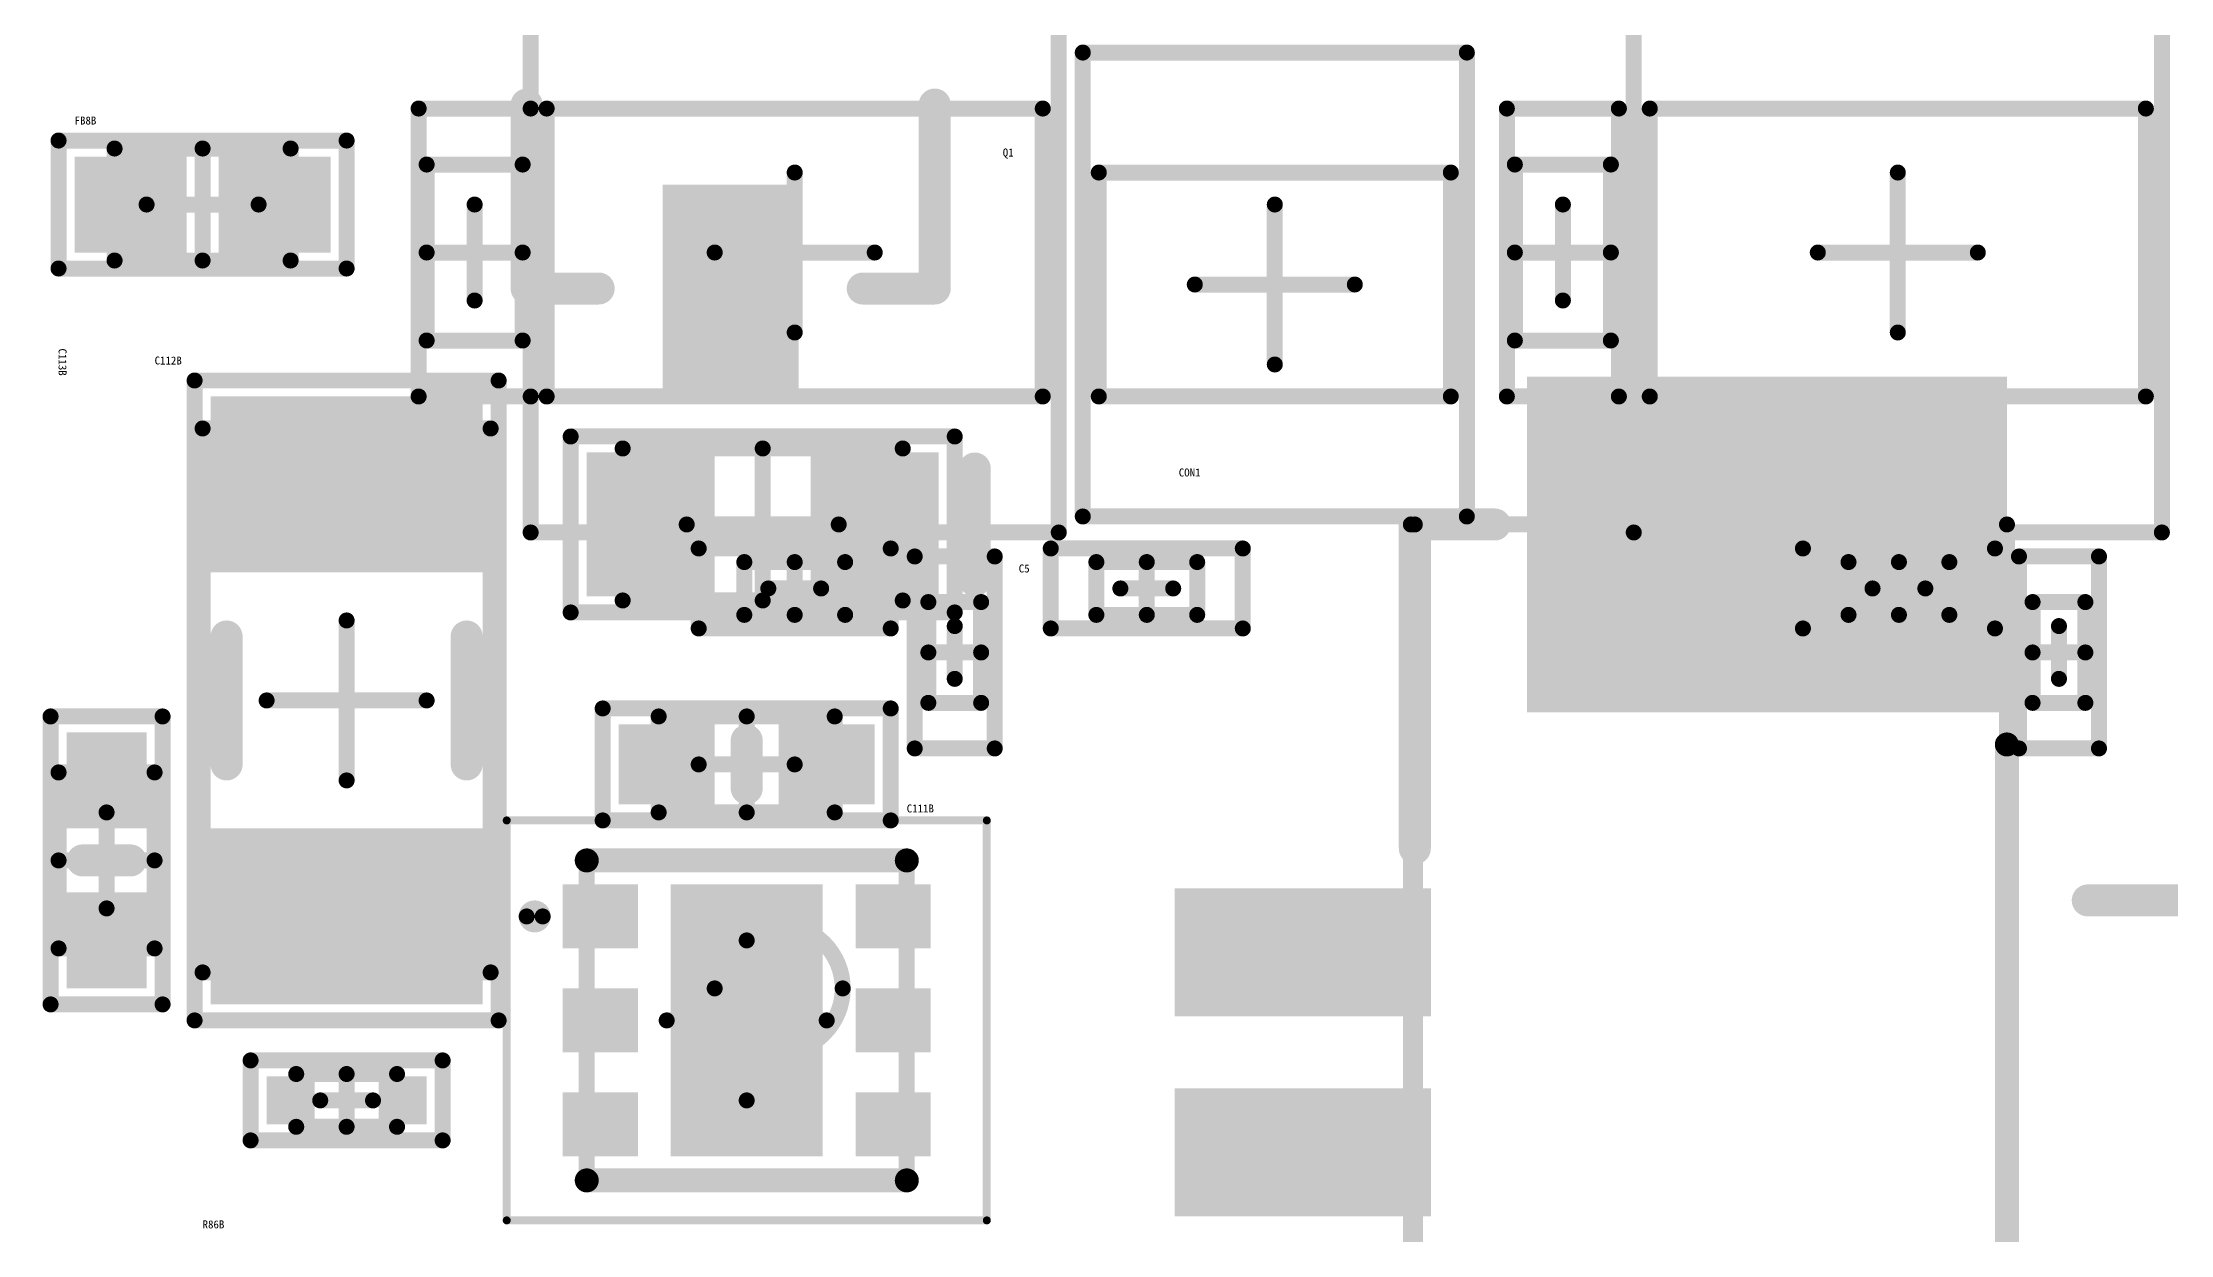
# Model space of a CAD drawing. Header units: millimetres. Extents: x 4 to 123, y 21 to 97.
# Drawn here: x 42 to 55.3, y 54.06 to 61.51 of the extents above; entities that cross this region are included whole.
import ezdxf

# ---------------------------------------------------------------- set-up
doc = ezdxf.new("R2010")
doc.units = ezdxf.units.MM
for name, color, linetype in [('Mechanical13', 56, 'Continuous'), ('Mechanical15', 56, 'Continuous'), ('TopLayer', 1, 'Continuous'), ('TopOverlay', 2, 'Continuous'), ('TopPaste', 8, 'Continuous')]:
    doc.layers.add(name, color=color, linetype=linetype)

msp = doc.modelspace()

# ---------------------------------------------------------------- linework, layer by layer
at = {"layer": 'Mechanical13', "const_width": 0.1}
for points in [[(45.15, 59.3), (45.15, 61.1)], [(45.15, 61.1), (48.25, 61.1)], [(48.25, 59.3), (48.25, 61.1)], [(52.043, 59.3), (52.043, 61.1)], [(52.043, 61.1), (55.143, 61.1)], [(55.143, 59.3), (55.143, 61.1)], [(42.45, 60.85), (43.55, 60.85)], [(42.45, 60.15), (42.45, 60.85)], [(43.55, 60.15), (43.55, 60.85)], [(44.4, 59.65), (44.4, 60.75)], [(44.4, 60.75), (45, 60.75)], [(45, 59.65), (45, 60.75)], [(51.2, 59.65), (51.2, 60.75)], [(51.2, 60.75), (51.8, 60.75)], [(51.8, 59.65), (51.8, 60.75)], [(48.6, 59.3), (48.6, 60.7)], [(48.6, 60.7), (50.8, 60.7)], [(50.8, 59.3), (50.8, 60.7)], [(42.45, 60.15), (43.55, 60.15)], [(44.4, 59.65), (45, 59.65)], [(51.2, 59.65), (51.8, 59.65)], [(45.15, 59.3), (48.25, 59.3)], [(48.6, 59.3), (50.8, 59.3)], [(52.043, 59.3), (55.143, 59.3)], [(43, 59.1), (44.8, 59.1)], [(43, 55.7), (43, 59.1)], [(44.8, 55.7), (44.8, 59.1)], [(45.625, 58.975), (47.375, 58.975)], [(45.625, 58.025), (45.625, 58.975)], [(47.375, 58.025), (47.375, 58.975)], [(50.575, 58.5), (54.275, 58.5)], [(50.575, 51.9), (50.575, 58.5)], [(54.275, 51.25), (54.275, 58.5)], [(46.385, 57.935), (46.385, 58.265)], [(46.385, 58.265), (47.015, 58.265)], [(47.015, 57.935), (47.015, 58.265)], [(48.585, 57.935), (48.585, 58.265)], [(48.585, 58.265), (49.215, 58.265)], [(49.215, 57.935), (49.215, 58.265)], [(53.285, 57.935), (53.285, 58.265)], [(53.285, 58.265), (53.915, 58.265)], [(53.915, 57.935), (53.915, 58.265)], [(45.625, 58.025), (47.375, 58.025)], [(46.385, 57.935), (47.015, 57.935)], [(47.535, 58.015), (47.865, 58.015)], [(47.535, 57.385), (47.535, 58.015)], [(47.865, 57.385), (47.865, 58.015)], [(48.585, 57.935), (49.215, 57.935)], [(53.285, 57.935), (53.915, 57.935)], [(54.435, 58.015), (54.765, 58.015)], [(54.435, 57.385), (54.435, 58.015)], [(54.765, 57.385), (54.765, 58.015)], [(45.85, 57.3), (46.95, 57.3)], [(45.85, 56.7), (45.85, 57.3)], [(46.95, 56.7), (46.95, 57.3)], [(47.535, 57.385), (47.865, 57.385)], [(54.435, 57.385), (54.765, 57.385)], [(42.1, 55.85), (42.1, 56.95)], [(42.1, 56.95), (42.7, 56.95)], [(42.7, 55.85), (42.7, 56.95)], [(45.85, 56.7), (46.95, 56.7)], [(45.4, 56.4), (47.4, 56.4)], [(45.4, 54.4), (45.4, 56.4)], [(47.4, 54.4), (47.4, 56.4)], [(42.1, 55.85), (42.7, 55.85)], [(43, 55.7), (44.8, 55.7)], [(43.585, 54.735), (43.585, 55.065)], [(43.585, 55.065), (44.215, 55.065)], [(44.215, 54.735), (44.215, 55.065)], [(43.585, 54.735), (44.215, 54.735)], [(45.4, 54.4), (47.4, 54.4)]]:
    msp.add_lwpolyline(points, dxfattribs=at)
at = {"layer": 'Mechanical13'}
for points, const_width in [([(45.125, 61.1, 1), (45.175, 61.1, 1)], 0.05), ([(45.125, 61.1, 1), (45.175, 61.1, 1)], 0.05), ([(48.225, 61.1, 1), (48.275, 61.1, 1)], 0.05), ([(48.225, 61.1, 1), (48.275, 61.1, 1)], 0.05), ([(52.018, 61.1, 1), (52.068, 61.1, 1)], 0.05), ([(52.018, 61.1, 1), (52.068, 61.1, 1)], 0.05), ([(55.118, 61.1, 1), (55.168, 61.1, 1)], 0.05), ([(55.118, 61.1, 1), (55.168, 61.1, 1)], 0.05), ([(42.425, 60.85, 1), (42.475, 60.85, 1)], 0.05), ([(42.425, 60.85, 1), (42.475, 60.85, 1)], 0.05), ([(43.525, 60.85, 1), (43.575, 60.85, 1)], 0.05), ([(43.525, 60.85, 1), (43.575, 60.85, 1)], 0.05), ([(44.375, 60.75, 1), (44.425, 60.75, 1)], 0.05), ([(44.375, 60.75, 1), (44.425, 60.75, 1)], 0.05), ([(44.975, 60.75, 1), (45.025, 60.75, 1)], 0.05), ([(44.975, 60.75, 1), (45.025, 60.75, 1)], 0.05), ([(51.175, 60.75, 1), (51.225, 60.75, 1)], 0.05), ([(51.175, 60.75, 1), (51.225, 60.75, 1)], 0.05), ([(51.775, 60.75, 1), (51.825, 60.75, 1)], 0.05), ([(51.775, 60.75, 1), (51.825, 60.75, 1)], 0.05), ([(48.575, 60.7, 1), (48.625, 60.7, 1)], 0.05), ([(48.575, 60.7, 1), (48.625, 60.7, 1)], 0.05), ([(50.775, 60.7, 1), (50.825, 60.7, 1)], 0.05), ([(50.775, 60.7, 1), (50.825, 60.7, 1)], 0.05), ([(42.425, 60.15, 1), (42.475, 60.15, 1)], 0.05), ([(42.425, 60.15, 1), (42.475, 60.15, 1)], 0.05), ([(43.525, 60.15, 1), (43.575, 60.15, 1)], 0.05), ([(43.525, 60.15, 1), (43.575, 60.15, 1)], 0.05), ([(44.375, 59.65, 1), (44.425, 59.65, 1)], 0.05), ([(44.375, 59.65, 1), (44.425, 59.65, 1)], 0.05), ([(44.975, 59.65, 1), (45.025, 59.65, 1)], 0.05), ([(44.975, 59.65, 1), (45.025, 59.65, 1)], 0.05), ([(51.175, 59.65, 1), (51.225, 59.65, 1)], 0.05), ([(51.175, 59.65, 1), (51.225, 59.65, 1)], 0.05), ([(51.775, 59.65, 1), (51.825, 59.65, 1)], 0.05), ([(51.775, 59.65, 1), (51.825, 59.65, 1)], 0.05), ([(45.125, 59.3, 1), (45.175, 59.3, 1)], 0.05), ([(45.125, 59.3, 1), (45.175, 59.3, 1)], 0.05), ([(48.225, 59.3, 1), (48.275, 59.3, 1)], 0.05), ([(48.225, 59.3, 1), (48.275, 59.3, 1)], 0.05), ([(48.575, 59.3, 1), (48.625, 59.3, 1)], 0.05), ([(48.575, 59.3, 1), (48.625, 59.3, 1)], 0.05), ([(50.775, 59.3, 1), (50.825, 59.3, 1)], 0.05), ([(50.775, 59.3, 1), (50.825, 59.3, 1)], 0.05), ([(52.018, 59.3, 1), (52.068, 59.3, 1)], 0.05), ([(52.018, 59.3, 1), (52.068, 59.3, 1)], 0.05), ([(55.118, 59.3, 1), (55.168, 59.3, 1)], 0.05), ([(55.118, 59.3, 1), (55.168, 59.3, 1)], 0.05), ([(42.975, 59.1, 1), (43.025, 59.1, 1)], 0.05), ([(42.975, 59.1, 1), (43.025, 59.1, 1)], 0.05), ([(44.775, 59.1, 1), (44.825, 59.1, 1)], 0.05), ([(44.775, 59.1, 1), (44.825, 59.1, 1)], 0.05), ([(45.6, 58.975, 1), (45.65, 58.975, 1)], 0.05), ([(45.6, 58.975, 1), (45.65, 58.975, 1)], 0.05), ([(47.35, 58.975, 1), (47.4, 58.975, 1)], 0.05), ([(47.35, 58.975, 1), (47.4, 58.975, 1)], 0.05), ([(50.55, 58.5, 1), (50.6, 58.5, 1)], 0.05), ([(50.55, 58.5, 1), (50.6, 58.5, 1)], 0.05), ([(54.25, 58.5, 1), (54.3, 58.5, 1)], 0.05), ([(54.25, 58.5, 1), (54.3, 58.5, 1)], 0.05), ([(46.36, 58.265, 1), (46.41, 58.265, 1)], 0.05), ([(46.36, 58.265, 1), (46.41, 58.265, 1)], 0.05), ([(46.99, 58.265, 1), (47.04, 58.265, 1)], 0.05), ([(46.99, 58.265, 1), (47.04, 58.265, 1)], 0.05), ([(48.56, 58.265, 1), (48.61, 58.265, 1)], 0.05), ([(48.56, 58.265, 1), (48.61, 58.265, 1)], 0.05), ([(49.19, 58.265, 1), (49.24, 58.265, 1)], 0.05), ([(49.19, 58.265, 1), (49.24, 58.265, 1)], 0.05), ([(53.26, 58.265, 1), (53.31, 58.265, 1)], 0.05), ([(53.26, 58.265, 1), (53.31, 58.265, 1)], 0.05), ([(53.89, 58.265, 1), (53.94, 58.265, 1)], 0.05), ([(53.89, 58.265, 1), (53.94, 58.265, 1)], 0.05), ([(45.6, 58.025, 1), (45.65, 58.025, 1)], 0.05), ([(45.6, 58.025, 1), (45.65, 58.025, 1)], 0.05), ([(46.36, 57.935, 1), (46.41, 57.935, 1)], 0.05), ([(46.36, 57.935, 1), (46.41, 57.935, 1)], 0.05), ([(46.99, 57.935, 1), (47.04, 57.935, 1)], 0.05), ([(46.99, 57.935, 1), (47.04, 57.935, 1)], 0.05), ([(47.35, 58.025, 1), (47.4, 58.025, 1)], 0.05), ([(47.35, 58.025, 1), (47.4, 58.025, 1)], 0.05), ([(47.51, 58.015, 1), (47.56, 58.015, 1)], 0.05), ([(47.51, 58.015, 1), (47.56, 58.015, 1)], 0.05), ([(47.84, 58.015, 1), (47.89, 58.015, 1)], 0.05), ([(47.84, 58.015, 1), (47.89, 58.015, 1)], 0.05), ([(48.56, 57.935, 1), (48.61, 57.935, 1)], 0.05), ([(48.56, 57.935, 1), (48.61, 57.935, 1)], 0.05), ([(49.19, 57.935, 1), (49.24, 57.935, 1)], 0.05), ([(49.19, 57.935, 1), (49.24, 57.935, 1)], 0.05), ([(53.26, 57.935, 1), (53.31, 57.935, 1)], 0.05), ([(53.26, 57.935, 1), (53.31, 57.935, 1)], 0.05), ([(53.89, 57.935, 1), (53.94, 57.935, 1)], 0.05), ([(53.89, 57.935, 1), (53.94, 57.935, 1)], 0.05), ([(54.41, 58.015, 1), (54.46, 58.015, 1)], 0.05), ([(54.41, 58.015, 1), (54.46, 58.015, 1)], 0.05), ([(54.74, 58.015, 1), (54.79, 58.015, 1)], 0.05), ([(54.74, 58.015, 1), (54.79, 58.015, 1)], 0.05), ([(45.825, 57.3, 1), (45.875, 57.3, 1)], 0.05), ([(45.825, 57.3, 1), (45.875, 57.3, 1)], 0.05), ([(46.925, 57.3, 1), (46.975, 57.3, 1)], 0.05), ([(46.925, 57.3, 1), (46.975, 57.3, 1)], 0.05), ([(47.51, 57.385, 1), (47.56, 57.385, 1)], 0.05), ([(47.51, 57.385, 1), (47.56, 57.385, 1)], 0.05), ([(47.84, 57.385, 1), (47.89, 57.385, 1)], 0.05), ([(47.84, 57.385, 1), (47.89, 57.385, 1)], 0.05), ([(54.41, 57.385, 1), (54.46, 57.385, 1)], 0.05), ([(54.41, 57.385, 1), (54.46, 57.385, 1)], 0.05), ([(54.74, 57.385, 1), (54.79, 57.385, 1)], 0.05), ([(54.74, 57.385, 1), (54.79, 57.385, 1)], 0.05), ([(42.075, 56.95, 1), (42.125, 56.95, 1)], 0.05), ([(42.075, 56.95, 1), (42.125, 56.95, 1)], 0.05), ([(42.675, 56.95, 1), (42.725, 56.95, 1)], 0.05), ([(42.675, 56.95, 1), (42.725, 56.95, 1)], 0.05), ([(45.825, 56.7, 1), (45.875, 56.7, 1)], 0.05), ([(45.825, 56.7, 1), (45.875, 56.7, 1)], 0.05), ([(46.925, 56.7, 1), (46.975, 56.7, 1)], 0.05), ([(46.925, 56.7, 1), (46.975, 56.7, 1)], 0.05), ([(45.375, 56.4, 1), (45.425, 56.4, 1)], 0.05), ([(45.375, 56.4, 1), (45.425, 56.4, 1)], 0.05), ([(47.375, 56.4, 1), (47.425, 56.4, 1)], 0.05), ([(47.375, 56.4, 1), (47.425, 56.4, 1)], 0.05), ([(47, 55.6, 1), (46.2, 55.6, 1)], 0.1), ([(42.075, 55.85, 1), (42.125, 55.85, 1)], 0.05), ([(42.075, 55.85, 1), (42.125, 55.85, 1)], 0.05), ([(42.675, 55.85, 1), (42.725, 55.85, 1)], 0.05), ([(42.675, 55.85, 1), (42.725, 55.85, 1)], 0.05), ([(42.975, 55.7, 1), (43.025, 55.7, 1)], 0.05), ([(42.975, 55.7, 1), (43.025, 55.7, 1)], 0.05), ([(44.775, 55.7, 1), (44.825, 55.7, 1)], 0.05), ([(44.775, 55.7, 1), (44.825, 55.7, 1)], 0.05), ([(46.175, 55.6, 1), (46.225, 55.6, 1)], 0.05), ([(46.975, 55.6, 1), (47.025, 55.6, 1)], 0.05), ([(43.56, 55.065, 1), (43.61, 55.065, 1)], 0.05), ([(43.56, 55.065, 1), (43.61, 55.065, 1)], 0.05), ([(44.19, 55.065, 1), (44.24, 55.065, 1)], 0.05), ([(44.19, 55.065, 1), (44.24, 55.065, 1)], 0.05), ([(43.56, 54.735, 1), (43.61, 54.735, 1)], 0.05), ([(43.56, 54.735, 1), (43.61, 54.735, 1)], 0.05), ([(44.19, 54.735, 1), (44.24, 54.735, 1)], 0.05), ([(44.19, 54.735, 1), (44.24, 54.735, 1)], 0.05), ([(45.375, 54.4, 1), (45.425, 54.4, 1)], 0.05), ([(45.375, 54.4, 1), (45.425, 54.4, 1)], 0.05), ([(47.375, 54.4, 1), (47.425, 54.4, 1)], 0.05), ([(47.375, 54.4, 1), (47.425, 54.4, 1)], 0.05)]:
    msp.add_lwpolyline(points, format="xyb", close=True, dxfattribs=dict(at, const_width=const_width))
at = {"layer": 'Mechanical15'}
for points, const_width in [([(45.05, 58.45), (45.05, 61.95)], 0.1), ([(48.35, 58.45), (48.35, 61.95)], 0.1), ([(51.943, 58.45), (51.943, 61.95)], 0.1), ([(55.243, 58.45), (55.243, 61.95)], 0.1), ([(48.5, 58.55), (48.5, 61.45)], 0.1), ([(48.5, 61.45), (50.9, 61.45)], 0.1), ([(50.9, 58.55), (50.9, 61.45)], 0.1), ([(44.35, 59.3), (44.35, 61.1)], 0.1), ([(44.35, 61.1), (45.05, 61.1)], 0.1), ([(45.05, 59.3), (45.05, 61.1)], 0.1), ([(51.15, 59.3), (51.15, 61.1)], 0.1), ([(51.15, 61.1), (51.85, 61.1)], 0.1), ([(51.85, 59.3), (51.85, 61.1)], 0.1), ([(42.1, 60.9), (43.9, 60.9)], 0.1), ([(42.1, 60.1), (42.1, 60.9)], 0.1), ([(43, 60.15), (43, 60.85)], 0.1), ([(43.9, 60.1), (43.9, 60.9)], 0.1), ([(46.7, 59.7), (46.7, 60.7)], 0.1), ([(53.593, 59.7), (53.593, 60.7)], 0.1), ([(42.65, 60.5), (43.35, 60.5)], 0.1), ([(44.7, 59.9), (44.7, 60.5)], 0.1), ([(49.7, 59.5), (49.7, 60.5)], 0.1), ([(51.5, 59.9), (51.5, 60.5)], 0.1), ([(44.4, 60.2), (45, 60.2)], 0.1), ([(46.2, 60.2), (47.2, 60.2)], 0.1), ([(51.2, 60.2), (51.8, 60.2)], 0.1), ([(53.093, 60.2), (54.093, 60.2)], 0.1), ([(42.1, 60.1), (43.9, 60.1)], 0.1), ([(49.2, 60), (50.2, 60)], 0.1), ([(42.95, 59.4), (44.85, 59.4)], 0.1), ([(42.95, 55.4), (42.95, 59.4)], 0.1), ([(44.85, 55.4), (44.85, 59.4)], 0.1), ([(44.35, 59.3), (45.05, 59.3)], 0.1), ([(51.15, 59.3), (51.85, 59.3)], 0.1), ([(45.3, 59.05), (47.7, 59.05)], 0.1), ([(45.3, 57.95), (45.3, 59.05)], 0.1), ([(47.7, 57.95), (47.7, 59.05)], 0.1), ([(46.5, 58.025), (46.5, 58.975)], 0.1), ([(46.025, 58.5), (46.975, 58.5)], 0.1), ([(48.5, 58.55), (50.9, 58.55)], 0.1), ([(50.55, 58.5), (54.275, 58.5)], 0.1), ([(50.55, 51.9), (50.55, 58.5)], 0.1), ([(54.275, 51.25), (54.275, 58.5)], 0.1), ([(45.05, 58.45), (48.35, 58.45)], 0.1), ([(46.1, 57.85), (46.1, 58.35)], 0.1), ([(46.1, 58.35), (47.3, 58.35)], 0.1), ([(47.3, 57.85), (47.3, 58.35)], 0.1), ([(48.3, 57.85), (48.3, 58.35)], 0.1), ([(48.3, 58.35), (49.5, 58.35)], 0.1), ([(49.5, 57.85), (49.5, 58.35)], 0.1), ([(51.943, 58.45), (55.243, 58.45)], 0.1), ([(53, 57.85), (53, 58.35)], 0.1), ([(53, 58.35), (54.2, 58.35)], 0.1), ([(54.2, 57.85), (54.2, 58.35)], 0.1), ([(46.7, 57.935), (46.7, 58.265)], 0.1), ([(47.45, 58.3), (47.95, 58.3)], 0.1), ([(47.45, 57.1), (47.45, 58.3)], 0.1), ([(47.95, 57.1), (47.95, 58.3)], 0.1), ([(48.9, 57.935), (48.9, 58.265)], 0.1), ([(53.6, 57.935), (53.6, 58.265)], 0.1), ([(54.35, 58.3), (54.85, 58.3)], 0.1), ([(54.35, 57.1), (54.35, 58.3)], 0.1), ([(54.85, 57.1), (54.85, 58.3)], 0.1), ([(46.535, 58.1), (46.865, 58.1)], 0.1), ([(48.735, 58.1), (49.065, 58.1)], 0.1), ([(53.435, 58.1), (53.765, 58.1)], 0.1), ([(45.3, 57.95), (47.7, 57.95)], 0.1), ([(43.9, 56.9), (43.9, 57.9)], 0.1), ([(46.1, 57.85), (47.3, 57.85)], 0.1), ([(47.7, 57.535), (47.7, 57.865)], 0.1), ([(48.3, 57.85), (49.5, 57.85)], 0.1), ([(53, 57.85), (54.2, 57.85)], 0.1), ([(54.6, 57.535), (54.6, 57.865)], 0.1), ([(47.535, 57.7), (47.865, 57.7)], 0.1), ([(54.435, 57.7), (54.765, 57.7)], 0.1), ([(43.4, 57.4), (44.4, 57.4)], 0.1), ([(42.05, 55.5), (42.05, 57.3)], 0.1), ([(42.05, 57.3), (42.75, 57.3)], 0.1), ([(42.75, 55.5), (42.75, 57.3)], 0.1), ([(45.5, 57.35), (47.3, 57.35)], 0.1), ([(45.5, 56.65), (45.5, 57.35)], 0.1), ([(46.4, 56.7), (46.4, 57.3)], 0.1), ([(47.3, 56.65), (47.3, 57.35)], 0.1), ([(46.1, 57), (46.7, 57)], 0.1), ([(47.45, 57.1), (47.95, 57.1)], 0.1), ([(54.35, 57.1), (54.85, 57.1)], 0.1), ([(42.4, 56.1), (42.4, 56.7)], 0.1), ([(44.9, 56.65), (47.9, 56.65)], 0.05), ([(44.9, 54.15), (44.9, 56.65)], 0.05), ([(45.5, 56.65), (47.3, 56.65)], 0.1), ([(47.9, 54.15), (47.9, 56.65)], 0.05), ([(42.1, 56.4), (42.7, 56.4)], 0.1), ([(54.78, 56.15), (69.78, 56.15)], 0.2), ([(46.4, 54.9), (46.4, 55.9)], 0.1), ([(42.05, 55.5), (42.75, 55.5)], 0.1), ([(42.95, 55.4), (44.85, 55.4)], 0.1), ([(45.9, 55.4), (46.9, 55.4)], 0.1), ([(43.3, 54.65), (43.3, 55.15)], 0.1), ([(43.3, 55.15), (44.5, 55.15)], 0.1), ([(44.5, 54.65), (44.5, 55.15)], 0.1), ([(43.9, 54.735), (43.9, 55.065)], 0.1), ([(43.735, 54.9), (44.065, 54.9)], 0.1), ([(43.3, 54.65), (44.5, 54.65)], 0.1), ([(44.9, 54.15), (47.9, 54.15)], 0.05)]:
    msp.add_lwpolyline(points, dxfattribs=dict(at, const_width=const_width))
for points, const_width in [([(48.475, 61.45, 1), (48.525, 61.45, 1)], 0.05), ([(48.475, 61.45, 1), (48.525, 61.45, 1)], 0.05), ([(50.875, 61.45, 1), (50.925, 61.45, 1)], 0.05), ([(50.875, 61.45, 1), (50.925, 61.45, 1)], 0.05), ([(44.325, 61.1, 1), (44.375, 61.1, 1)], 0.05), ([(44.325, 61.1, 1), (44.375, 61.1, 1)], 0.05), ([(45.025, 61.1, 1), (45.075, 61.1, 1)], 0.05), ([(45.025, 61.1, 1), (45.075, 61.1, 1)], 0.05), ([(51.125, 61.1, 1), (51.175, 61.1, 1)], 0.05), ([(51.125, 61.1, 1), (51.175, 61.1, 1)], 0.05), ([(51.825, 61.1, 1), (51.875, 61.1, 1)], 0.05), ([(51.825, 61.1, 1), (51.875, 61.1, 1)], 0.05), ([(42.075, 60.9, 1), (42.125, 60.9, 1)], 0.05), ([(42.075, 60.9, 1), (42.125, 60.9, 1)], 0.05), ([(42.975, 60.85, 1), (43.025, 60.85, 1)], 0.05), ([(43.875, 60.9, 1), (43.925, 60.9, 1)], 0.05), ([(43.875, 60.9, 1), (43.925, 60.9, 1)], 0.05), ([(46.675, 60.7, 1), (46.725, 60.7, 1)], 0.05), ([(53.568, 60.7, 1), (53.618, 60.7, 1)], 0.05), ([(42.625, 60.5, 1), (42.675, 60.5, 1)], 0.05), ([(43.325, 60.5, 1), (43.375, 60.5, 1)], 0.05), ([(44.675, 60.5, 1), (44.725, 60.5, 1)], 0.05), ([(49.675, 60.5, 1), (49.725, 60.5, 1)], 0.05), ([(51.475, 60.5, 1), (51.525, 60.5, 1)], 0.05), ([(44.375, 60.2, 1), (44.425, 60.2, 1)], 0.05), ([(44.975, 60.2, 1), (45.025, 60.2, 1)], 0.05), ([(46.175, 60.2, 1), (46.225, 60.2, 1)], 0.05), ([(47.175, 60.2, 1), (47.225, 60.2, 1)], 0.05), ([(51.175, 60.2, 1), (51.225, 60.2, 1)], 0.05), ([(51.775, 60.2, 1), (51.825, 60.2, 1)], 0.05), ([(53.068, 60.2, 1), (53.118, 60.2, 1)], 0.05), ([(54.068, 60.2, 1), (54.118, 60.2, 1)], 0.05), ([(42.075, 60.1, 1), (42.125, 60.1, 1)], 0.05), ([(42.075, 60.1, 1), (42.125, 60.1, 1)], 0.05), ([(42.975, 60.15, 1), (43.025, 60.15, 1)], 0.05), ([(43.875, 60.1, 1), (43.925, 60.1, 1)], 0.05), ([(43.875, 60.1, 1), (43.925, 60.1, 1)], 0.05), ([(49.175, 60, 1), (49.225, 60, 1)], 0.05), ([(50.175, 60, 1), (50.225, 60, 1)], 0.05), ([(44.675, 59.9, 1), (44.725, 59.9, 1)], 0.05), ([(51.475, 59.9, 1), (51.525, 59.9, 1)], 0.05), ([(46.675, 59.7, 1), (46.725, 59.7, 1)], 0.05), ([(53.568, 59.7, 1), (53.618, 59.7, 1)], 0.05), ([(42.925, 59.4, 1), (42.975, 59.4, 1)], 0.05), ([(42.925, 59.4, 1), (42.975, 59.4, 1)], 0.05), ([(44.825, 59.4, 1), (44.875, 59.4, 1)], 0.05), ([(44.825, 59.4, 1), (44.875, 59.4, 1)], 0.05), ([(49.675, 59.5, 1), (49.725, 59.5, 1)], 0.05), ([(44.325, 59.3, 1), (44.375, 59.3, 1)], 0.05), ([(44.325, 59.3, 1), (44.375, 59.3, 1)], 0.05), ([(45.025, 59.3, 1), (45.075, 59.3, 1)], 0.05), ([(45.025, 59.3, 1), (45.075, 59.3, 1)], 0.05), ([(51.125, 59.3, 1), (51.175, 59.3, 1)], 0.05), ([(51.125, 59.3, 1), (51.175, 59.3, 1)], 0.05), ([(51.825, 59.3, 1), (51.875, 59.3, 1)], 0.05), ([(51.825, 59.3, 1), (51.875, 59.3, 1)], 0.05), ([(45.275, 59.05, 1), (45.325, 59.05, 1)], 0.05), ([(45.275, 59.05, 1), (45.325, 59.05, 1)], 0.05), ([(47.675, 59.05, 1), (47.725, 59.05, 1)], 0.05), ([(47.675, 59.05, 1), (47.725, 59.05, 1)], 0.05), ([(46.475, 58.975, 1), (46.525, 58.975, 1)], 0.05), ([(46, 58.5, 1), (46.05, 58.5, 1)], 0.05), ([(46.95, 58.5, 1), (47, 58.5, 1)], 0.05), ([(48.475, 58.55, 1), (48.525, 58.55, 1)], 0.05), ([(48.475, 58.55, 1), (48.525, 58.55, 1)], 0.05), ([(50.525, 58.5, 1), (50.575, 58.5, 1)], 0.05), ([(50.525, 58.5, 1), (50.575, 58.5, 1)], 0.05), ([(50.875, 58.55, 1), (50.925, 58.55, 1)], 0.05), ([(50.875, 58.55, 1), (50.925, 58.55, 1)], 0.05), ([(54.25, 58.5, 1), (54.3, 58.5, 1)], 0.05), ([(54.25, 58.5, 1), (54.3, 58.5, 1)], 0.05), ([(45.025, 58.45, 1), (45.075, 58.45, 1)], 0.05), ([(45.025, 58.45, 1), (45.075, 58.45, 1)], 0.05), ([(46.075, 58.35, 1), (46.125, 58.35, 1)], 0.05), ([(46.075, 58.35, 1), (46.125, 58.35, 1)], 0.05), ([(47.275, 58.35, 1), (47.325, 58.35, 1)], 0.05), ([(47.275, 58.35, 1), (47.325, 58.35, 1)], 0.05), ([(48.275, 58.35, 1), (48.325, 58.35, 1)], 0.05), ([(48.275, 58.35, 1), (48.325, 58.35, 1)], 0.05), ([(48.325, 58.45, 1), (48.375, 58.45, 1)], 0.05), ([(48.325, 58.45, 1), (48.375, 58.45, 1)], 0.05), ([(49.475, 58.35, 1), (49.525, 58.35, 1)], 0.05), ([(49.475, 58.35, 1), (49.525, 58.35, 1)], 0.05), ([(51.918, 58.45, 1), (51.968, 58.45, 1)], 0.05), ([(51.918, 58.45, 1), (51.968, 58.45, 1)], 0.05), ([(52.975, 58.35, 1), (53.025, 58.35, 1)], 0.05), ([(52.975, 58.35, 1), (53.025, 58.35, 1)], 0.05), ([(54.175, 58.35, 1), (54.225, 58.35, 1)], 0.05), ([(54.175, 58.35, 1), (54.225, 58.35, 1)], 0.05), ([(55.218, 58.45, 1), (55.268, 58.45, 1)], 0.05), ([(55.218, 58.45, 1), (55.268, 58.45, 1)], 0.05), ([(46.675, 58.265, 1), (46.725, 58.265, 1)], 0.05), ([(47.425, 58.3, 1), (47.475, 58.3, 1)], 0.05), ([(47.425, 58.3, 1), (47.475, 58.3, 1)], 0.05), ([(47.925, 58.3, 1), (47.975, 58.3, 1)], 0.05), ([(47.925, 58.3, 1), (47.975, 58.3, 1)], 0.05), ([(48.875, 58.265, 1), (48.925, 58.265, 1)], 0.05), ([(53.575, 58.265, 1), (53.625, 58.265, 1)], 0.05), ([(54.325, 58.3, 1), (54.375, 58.3, 1)], 0.05), ([(54.325, 58.3, 1), (54.375, 58.3, 1)], 0.05), ([(54.825, 58.3, 1), (54.875, 58.3, 1)], 0.05), ([(54.825, 58.3, 1), (54.875, 58.3, 1)], 0.05), ([(46.51, 58.1, 1), (46.56, 58.1, 1)], 0.05), ([(46.84, 58.1, 1), (46.89, 58.1, 1)], 0.05), ([(48.71, 58.1, 1), (48.76, 58.1, 1)], 0.05), ([(49.04, 58.1, 1), (49.09, 58.1, 1)], 0.05), ([(53.41, 58.1, 1), (53.46, 58.1, 1)], 0.05), ([(53.74, 58.1, 1), (53.79, 58.1, 1)], 0.05), ([(45.275, 57.95, 1), (45.325, 57.95, 1)], 0.05), ([(45.275, 57.95, 1), (45.325, 57.95, 1)], 0.05), ([(46.475, 58.025, 1), (46.525, 58.025, 1)], 0.05), ([(46.675, 57.935, 1), (46.725, 57.935, 1)], 0.05), ([(47.675, 57.95, 1), (47.725, 57.95, 1)], 0.05), ([(47.675, 57.95, 1), (47.725, 57.95, 1)], 0.05), ([(48.875, 57.935, 1), (48.925, 57.935, 1)], 0.05), ([(53.575, 57.935, 1), (53.625, 57.935, 1)], 0.05), ([(43.875, 57.9, 1), (43.925, 57.9, 1)], 0.05), ([(46.075, 57.85, 1), (46.125, 57.85, 1)], 0.05), ([(46.075, 57.85, 1), (46.125, 57.85, 1)], 0.05), ([(47.275, 57.85, 1), (47.325, 57.85, 1)], 0.05), ([(47.275, 57.85, 1), (47.325, 57.85, 1)], 0.05), ([(47.675, 57.865, 1), (47.725, 57.865, 1)], 0.05), ([(48.275, 57.85, 1), (48.325, 57.85, 1)], 0.05), ([(48.275, 57.85, 1), (48.325, 57.85, 1)], 0.05), ([(49.475, 57.85, 1), (49.525, 57.85, 1)], 0.05), ([(49.475, 57.85, 1), (49.525, 57.85, 1)], 0.05), ([(52.975, 57.85, 1), (53.025, 57.85, 1)], 0.05), ([(52.975, 57.85, 1), (53.025, 57.85, 1)], 0.05), ([(54.175, 57.85, 1), (54.225, 57.85, 1)], 0.05), ([(54.175, 57.85, 1), (54.225, 57.85, 1)], 0.05), ([(54.575, 57.865, 1), (54.625, 57.865, 1)], 0.05), ([(47.51, 57.7, 1), (47.56, 57.7, 1)], 0.05), ([(47.84, 57.7, 1), (47.89, 57.7, 1)], 0.05), ([(54.41, 57.7, 1), (54.46, 57.7, 1)], 0.05), ([(54.74, 57.7, 1), (54.79, 57.7, 1)], 0.05), ([(47.675, 57.535, 1), (47.725, 57.535, 1)], 0.05), ([(54.575, 57.535, 1), (54.625, 57.535, 1)], 0.05), ([(43.375, 57.4, 1), (43.425, 57.4, 1)], 0.05), ([(44.375, 57.4, 1), (44.425, 57.4, 1)], 0.05), ([(42.025, 57.3, 1), (42.075, 57.3, 1)], 0.05), ([(42.025, 57.3, 1), (42.075, 57.3, 1)], 0.05), ([(42.725, 57.3, 1), (42.775, 57.3, 1)], 0.05), ([(42.725, 57.3, 1), (42.775, 57.3, 1)], 0.05), ([(45.475, 57.35, 1), (45.525, 57.35, 1)], 0.05), ([(45.475, 57.35, 1), (45.525, 57.35, 1)], 0.05), ([(46.375, 57.3, 1), (46.425, 57.3, 1)], 0.05), ([(47.275, 57.35, 1), (47.325, 57.35, 1)], 0.05), ([(47.275, 57.35, 1), (47.325, 57.35, 1)], 0.05), ([(46.075, 57, 1), (46.125, 57, 1)], 0.05), ([(46.675, 57, 1), (46.725, 57, 1)], 0.05), ([(47.425, 57.1, 1), (47.475, 57.1, 1)], 0.05), ([(47.425, 57.1, 1), (47.475, 57.1, 1)], 0.05), ([(47.925, 57.1, 1), (47.975, 57.1, 1)], 0.05), ([(47.925, 57.1, 1), (47.975, 57.1, 1)], 0.05), ([(54.325, 57.1, 1), (54.375, 57.1, 1)], 0.05), ([(54.325, 57.1, 1), (54.375, 57.1, 1)], 0.05), ([(54.825, 57.1, 1), (54.875, 57.1, 1)], 0.05), ([(54.825, 57.1, 1), (54.875, 57.1, 1)], 0.05), ([(43.875, 56.9, 1), (43.925, 56.9, 1)], 0.05), ([(42.375, 56.7, 1), (42.425, 56.7, 1)], 0.05), ([(44.888, 56.65, 1), (44.913, 56.65, 1)], 0.025), ([(44.888, 56.65, 1), (44.913, 56.65, 1)], 0.025), ([(45.475, 56.65, 1), (45.525, 56.65, 1)], 0.05), ([(45.475, 56.65, 1), (45.525, 56.65, 1)], 0.05), ([(46.375, 56.7, 1), (46.425, 56.7, 1)], 0.05), ([(47.275, 56.65, 1), (47.325, 56.65, 1)], 0.05), ([(47.275, 56.65, 1), (47.325, 56.65, 1)], 0.05), ([(47.888, 56.65, 1), (47.913, 56.65, 1)], 0.025), ([(47.888, 56.65, 1), (47.913, 56.65, 1)], 0.025), ([(42.075, 56.4, 1), (42.125, 56.4, 1)], 0.05), ([(42.675, 56.4, 1), (42.725, 56.4, 1)], 0.05), ([(54.73, 56.15, 1), (54.83, 56.15, 1)], 0.1), ([(42.375, 56.1, 1), (42.425, 56.1, 1)], 0.05), ([(46.375, 55.9, 1), (46.425, 55.9, 1)], 0.05), ([(42.025, 55.5, 1), (42.075, 55.5, 1)], 0.05), ([(42.025, 55.5, 1), (42.075, 55.5, 1)], 0.05), ([(42.725, 55.5, 1), (42.775, 55.5, 1)], 0.05), ([(42.725, 55.5, 1), (42.775, 55.5, 1)], 0.05), ([(42.925, 55.4, 1), (42.975, 55.4, 1)], 0.05), ([(42.925, 55.4, 1), (42.975, 55.4, 1)], 0.05), ([(44.825, 55.4, 1), (44.875, 55.4, 1)], 0.05), ([(44.825, 55.4, 1), (44.875, 55.4, 1)], 0.05), ([(45.875, 55.4, 1), (45.925, 55.4, 1)], 0.05), ([(46.875, 55.4, 1), (46.925, 55.4, 1)], 0.05), ([(43.275, 55.15, 1), (43.325, 55.15, 1)], 0.05), ([(43.275, 55.15, 1), (43.325, 55.15, 1)], 0.05), ([(44.475, 55.15, 1), (44.525, 55.15, 1)], 0.05), ([(44.475, 55.15, 1), (44.525, 55.15, 1)], 0.05), ([(43.875, 55.065, 1), (43.925, 55.065, 1)], 0.05), ([(43.71, 54.9, 1), (43.76, 54.9, 1)], 0.05), ([(44.04, 54.9, 1), (44.09, 54.9, 1)], 0.05), ([(46.375, 54.9, 1), (46.425, 54.9, 1)], 0.05), ([(43.875, 54.735, 1), (43.925, 54.735, 1)], 0.05), ([(43.275, 54.65, 1), (43.325, 54.65, 1)], 0.05), ([(43.275, 54.65, 1), (43.325, 54.65, 1)], 0.05), ([(44.475, 54.65, 1), (44.525, 54.65, 1)], 0.05), ([(44.475, 54.65, 1), (44.525, 54.65, 1)], 0.05), ([(44.888, 54.15, 1), (44.913, 54.15, 1)], 0.025), ([(44.888, 54.15, 1), (44.913, 54.15, 1)], 0.025), ([(47.888, 54.15, 1), (47.913, 54.15, 1)], 0.025), ([(47.888, 54.15, 1), (47.913, 54.15, 1)], 0.025)]:
    msp.add_lwpolyline(points, format="xyb", close=True, dxfattribs=dict(at, const_width=const_width))
at = {"layer": 'TopLayer'}
for points in [[(42.2, 60.8), (42.2, 60.2), (42.9, 60.8), (42.9, 60.2)], [(43.1, 60.8), (43.1, 60.2), (43.8, 60.8), (43.8, 60.2)], [(46.725, 60.625), (45.875, 60.625), (46.725, 59.325), (45.875, 59.325)], [(51.275, 59.425), (51.275, 57.325), (54.275, 59.425), (54.275, 57.325)], [(44.75, 59.3), (43.05, 59.3), (44.75, 58.2), (43.05, 58.2)], [(45.4, 58.95), (45.4, 58.05), (46.2, 58.95), (46.2, 58.05)], [(46.8, 58.95), (46.8, 58.05), (47.6, 58.95), (47.6, 58.05)], [(42.65, 57.2), (42.15, 57.2), (42.65, 56.6), (42.15, 56.6)], [(45.6, 57.25), (45.6, 56.75), (46.2, 57.25), (46.2, 56.75)], [(46.6, 57.25), (46.6, 56.75), (47.2, 57.25), (47.2, 56.75)], [(44.75, 56.6), (43.05, 56.6), (44.75, 55.5), (43.05, 55.5)], [(45.25, 56.25), (45.25, 55.85), (45.72, 56.25), (45.72, 55.85)], [(45.925, 56.25), (45.925, 54.55), (46.875, 56.25), (46.875, 54.55)], [(47.08, 56.25), (47.08, 55.85), (47.55, 56.25), (47.55, 55.85)], [(42.65, 56.2), (42.15, 56.2), (42.65, 55.6), (42.15, 55.6)], [(49.075, 56.225), (49.075, 55.425), (50.675, 56.225), (50.675, 55.425)], [(45.25, 55.6), (45.25, 55.2), (45.72, 55.6), (45.72, 55.2)], [(47.08, 55.6), (47.08, 55.2), (47.55, 55.6), (47.55, 55.2)], [(43.4, 55.05), (43.4, 54.75), (43.7, 55.05), (43.7, 54.75)], [(44.1, 55.05), (44.1, 54.75), (44.4, 55.05), (44.4, 54.75)], [(45.25, 54.95), (45.25, 54.55), (45.72, 54.95), (45.72, 54.55)], [(47.08, 54.95), (47.08, 54.55), (47.55, 54.95), (47.55, 54.55)], [(49.075, 54.975), (49.075, 54.175), (50.675, 54.975), (50.675, 54.175)]]:
    msp.add_solid(points, dxfattribs=at)
at = {"layer": 'TopOverlay'}
for points, const_width in [([(45.025, 59.975), (45.025, 61.125)], 0.2), ([(47.575, 59.975), (47.575, 61.125)], 0.2), ([(45.025, 59.975), (45.475, 59.975)], 0.2), ([(47.125, 59.975), (47.575, 59.975)], 0.2), ([(47.825, 58.15), (47.825, 58.85)], 0.2), ([(50.575, 58.5), (51.075, 58.5)], 0.2), ([(50.575, 56.475), (50.575, 58.5)], 0.2), ([(43.15, 57), (43.15, 57.8)], 0.2), ([(44.65, 57), (44.65, 57.8)], 0.2), ([(46.4, 56.85), (46.4, 57.15)], 0.2), ([(54.275, 53.275), (54.275, 57.125)], 0.15), ([(42.25, 56.4), (42.55, 56.4)], 0.2), ([(45.4, 56.4), (47.4, 56.4)], 0.15), ([(45.4, 54.4), (47.4, 54.4)], 0.15)]:
    msp.add_lwpolyline(points, dxfattribs=dict(at, const_width=const_width))
for points, const_width in [([(44.975, 61.125, 1), (45.075, 61.125, 1)], 0.1), ([(47.525, 61.125, 1), (47.625, 61.125, 1)], 0.1), ([(44.975, 59.975, 1), (45.075, 59.975, 1)], 0.1), ([(44.975, 59.975, 1), (45.075, 59.975, 1)], 0.1), ([(45.425, 59.975, 1), (45.525, 59.975, 1)], 0.1), ([(47.075, 59.975, 1), (47.175, 59.975, 1)], 0.1), ([(47.525, 59.975, 1), (47.625, 59.975, 1)], 0.1), ([(47.525, 59.975, 1), (47.625, 59.975, 1)], 0.1), ([(47.775, 58.85, 1), (47.875, 58.85, 1)], 0.1), ([(50.525, 58.5, 1), (50.625, 58.5, 1)], 0.1), ([(50.525, 58.5, 1), (50.625, 58.5, 1)], 0.1), ([(51.025, 58.5, 1), (51.125, 58.5, 1)], 0.1), ([(47.775, 58.15, 1), (47.875, 58.15, 1)], 0.1), ([(43.1, 57.8, 1), (43.2, 57.8, 1)], 0.1), ([(44.6, 57.8, 1), (44.7, 57.8, 1)], 0.1), ([(46.35, 57.15, 1), (46.45, 57.15, 1)], 0.1), ([(54.237, 57.125, 1), (54.312, 57.125, 1)], 0.075), ([(43.1, 57, 1), (43.2, 57, 1)], 0.1), ([(44.6, 57, 1), (44.7, 57, 1)], 0.1), ([(46.35, 56.85, 1), (46.45, 56.85, 1)], 0.1), ([(50.525, 56.475, 1), (50.625, 56.475, 1)], 0.1), ([(42.2, 56.4, 1), (42.3, 56.4, 1)], 0.1), ([(42.5, 56.4, 1), (42.6, 56.4, 1)], 0.1), ([(45.363, 56.4, 1), (45.438, 56.4, 1)], 0.075), ([(47.363, 56.4, 1), (47.438, 56.4, 1)], 0.075), ([(45.125, 56.05, 1), (45.025, 56.05, 1)], 0.1), ([(45, 56.05, 1), (45.05, 56.05, 1)], 0.05), ([(45.1, 56.05, 1), (45.15, 56.05, 1)], 0.05), ([(45.363, 54.4, 1), (45.438, 54.4, 1)], 0.075), ([(47.363, 54.4, 1), (47.438, 54.4, 1)], 0.075)]:
    msp.add_lwpolyline(points, format="xyb", close=True, dxfattribs=dict(at, const_width=const_width))
at = {"layer": 'TopPaste'}
for points in [[(42.2, 60.8), (42.2, 60.2), (42.9, 60.8), (42.9, 60.2)], [(43.1, 60.8), (43.1, 60.2), (43.8, 60.8), (43.8, 60.2)], [(46.725, 60.625), (45.875, 60.625), (46.725, 59.325), (45.875, 59.325)], [(51.275, 59.425), (51.275, 57.325), (54.275, 59.425), (54.275, 57.325)], [(44.75, 59.3), (43.05, 59.3), (44.75, 58.2), (43.05, 58.2)], [(45.4, 58.95), (45.4, 58.05), (46.2, 58.95), (46.2, 58.05)], [(46.8, 58.95), (46.8, 58.05), (47.6, 58.95), (47.6, 58.05)], [(42.65, 57.2), (42.15, 57.2), (42.65, 56.6), (42.15, 56.6)], [(45.6, 57.25), (45.6, 56.75), (46.2, 57.25), (46.2, 56.75)], [(46.6, 57.25), (46.6, 56.75), (47.2, 57.25), (47.2, 56.75)], [(44.75, 56.6), (43.05, 56.6), (44.75, 55.5), (43.05, 55.5)], [(45.25, 56.25), (45.25, 55.85), (45.72, 56.25), (45.72, 55.85)], [(45.925, 56.25), (45.925, 54.55), (46.875, 56.25), (46.875, 54.55)], [(47.08, 56.25), (47.08, 55.85), (47.55, 56.25), (47.55, 55.85)], [(42.65, 56.2), (42.15, 56.2), (42.65, 55.6), (42.15, 55.6)], [(49.075, 56.225), (49.075, 55.425), (50.675, 56.225), (50.675, 55.425)], [(45.25, 55.6), (45.25, 55.2), (45.72, 55.6), (45.72, 55.2)], [(47.08, 55.6), (47.08, 55.2), (47.55, 55.6), (47.55, 55.2)], [(43.4, 55.05), (43.4, 54.75), (43.7, 55.05), (43.7, 54.75)], [(44.1, 55.05), (44.1, 54.75), (44.4, 55.05), (44.4, 54.75)], [(45.25, 54.95), (45.25, 54.55), (45.72, 54.95), (45.72, 54.55)], [(47.08, 54.95), (47.08, 54.55), (47.55, 54.95), (47.55, 54.55)], [(49.075, 54.975), (49.075, 54.175), (50.675, 54.975), (50.675, 54.175)]]:
    msp.add_solid(points, dxfattribs=at)

# ---------------------------------------------------------------- texts
at = {"layer": 'TopOverlay'}
for s, p in [('FB8B', (42.2, 61)), ('Q1', (48, 60.8)), ('C112B', (42.7, 59.5)), ('CON1', (49.1, 58.8)), ('C5', (48.1, 58.2)), ('C111B', (47.4, 56.7)), ('R86B', (43, 54.1))]:
    msp.add_text(s, height=0.05, dxfattribs=at).set_placement(p)
msp.add_text('C113B', height=0.05, rotation=270, dxfattribs=at).set_placement((42.1, 59.6))

doc.saveas('drawing.dxf')
